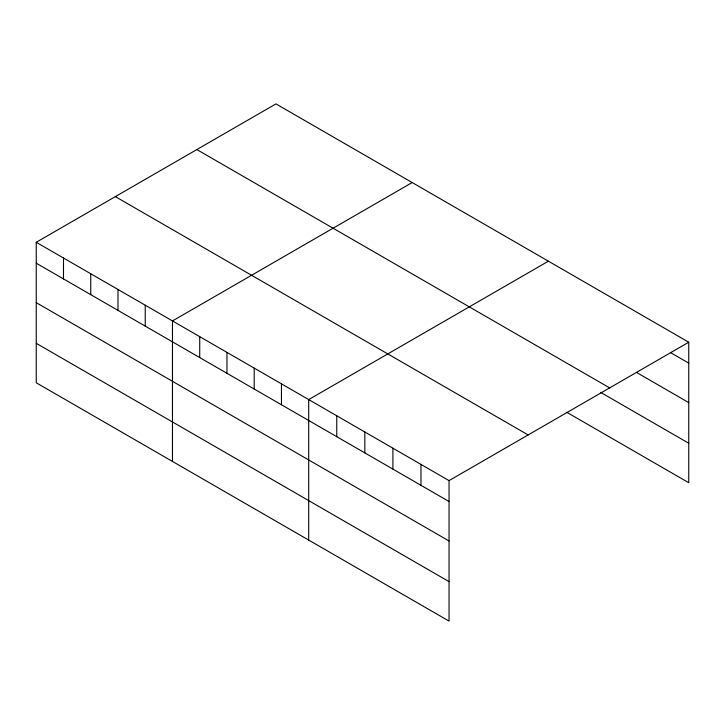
<?xml version="1.0" encoding="UTF-8"?>
<svg xmlns="http://www.w3.org/2000/svg" width="725" height="725" viewBox="0 0 725 725"><rect width="100%" height="100%" fill="white"/><g stroke="black" fill="none" stroke-linecap="round" stroke-linejoin="round"><path stroke-width="1.09" d="M36.25 242.286L449.047 480.612L449.047 621.107L36.25 382.782L36.25 242.286L275.953 103.892L688.75 342.218L688.75 482.714L566.787 412.298M412.181 182.546L172.468 320.939L172.468 461.426M548.399 261.19L308.696 399.584L308.696 540.071M449.047 480.612L688.75 342.218M670.362 352.513L688.75 363.125M636.478 372.414L688.75 402.593M196.856 149.567L609.643 387.893M600.672 392.397L688.75 443.247M115.357 196.62L528.144 434.946M36.25 263.193L449.047 501.519M36.25 302.66L449.047 540.986M36.25 343.315L449.047 581.64M420.971 464.408L420.971 485.315M392.905 448.204L392.905 469.111M364.838 431.991L364.838 452.898M336.763 415.788L336.763 436.695M281.454 383.851L281.454 404.758M254.203 368.128L254.203 389.035M226.961 352.395L226.961 373.303M199.719 336.663L199.719 357.57M145.227 305.207L145.227 326.114M117.985 289.474L117.985 310.382M90.743 273.751L90.743 294.658M63.492 258.018L63.492 278.926"/></g></svg>
